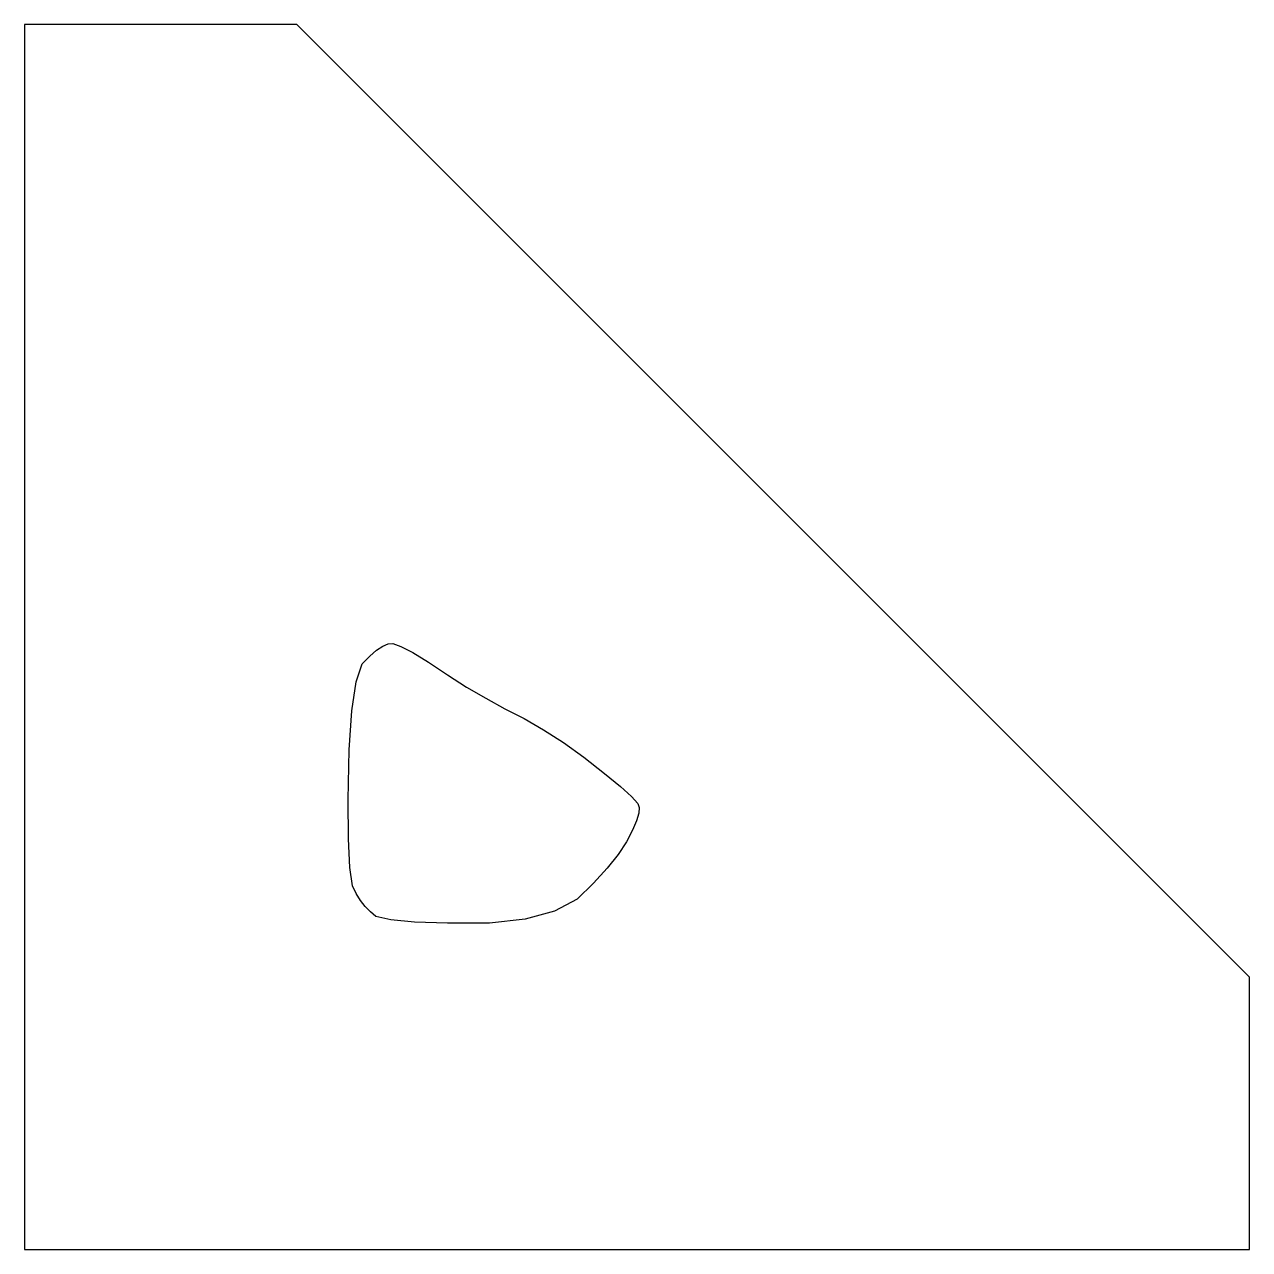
# Model space of a CAD drawing. Header units: millimetres. Extents: x -25 to 203, y -25 to 203.
import ezdxf

# ---------------------------------------------------------------- set-up
doc = ezdxf.new("R2010")
doc.units = ezdxf.units.MM

msp = doc.modelspace()

# ---------------------------------------------------------------- linework, layer by layer
at = {"layer": 'CUT'}
for points in [[(-25.4, 203.2), (-25.4, -25.4), (203.2, -25.4), (203.2, 25.4), (25.4, 203.2)], [(89.0311, 57.8247), (89.3017, 57.1103), (89.2293, 56.0387), (88.8139, 54.61), (88.0554, 52.8241), (86.9539, 50.6809), (85.3704, 48.325), (83.305, 45.7564), (80.7575, 42.975), (77.728, 39.9808), (73.4913, 37.7351), (68.0475, 36.238), (61.3966, 35.4895), (53.5384, 35.4895), (47.3834, 35.7023), (42.9315, 36.1279), (40.1827, 36.7662), (39.137, 37.6172), (38.1766, 38.6127), (37.3015, 39.7526), (36.5117, 41.0369), (35.8072, 42.4656), (35.325, 45.8589), (35.0651, 51.2167), (35.0276, 58.5391), (35.2124, 67.8259), (35.7057, 75.1483), (36.5076, 80.5061), (37.6179, 83.8994), (39.0367, 85.3281), (40.3161, 86.4218), (41.456, 87.1804), (42.4564, 87.6039), (43.3173, 87.6923), (44.856, 87.1578), (47.0724, 86.0005), (49.9666, 84.2204), (53.5384, 81.8174), (57.1103, 79.5651), (60.6822, 77.4635), (64.2541, 75.5126), (67.8259, 73.7124), (71.4699, 71.605), (75.186, 69.1904), (78.9743, 66.4687), (82.8346, 63.4397), (85.7975, 60.9894), (87.863, 59.1177)]]:
    msp.add_lwpolyline(points, close=True, dxfattribs=at)

doc.saveas('drawing.dxf')
